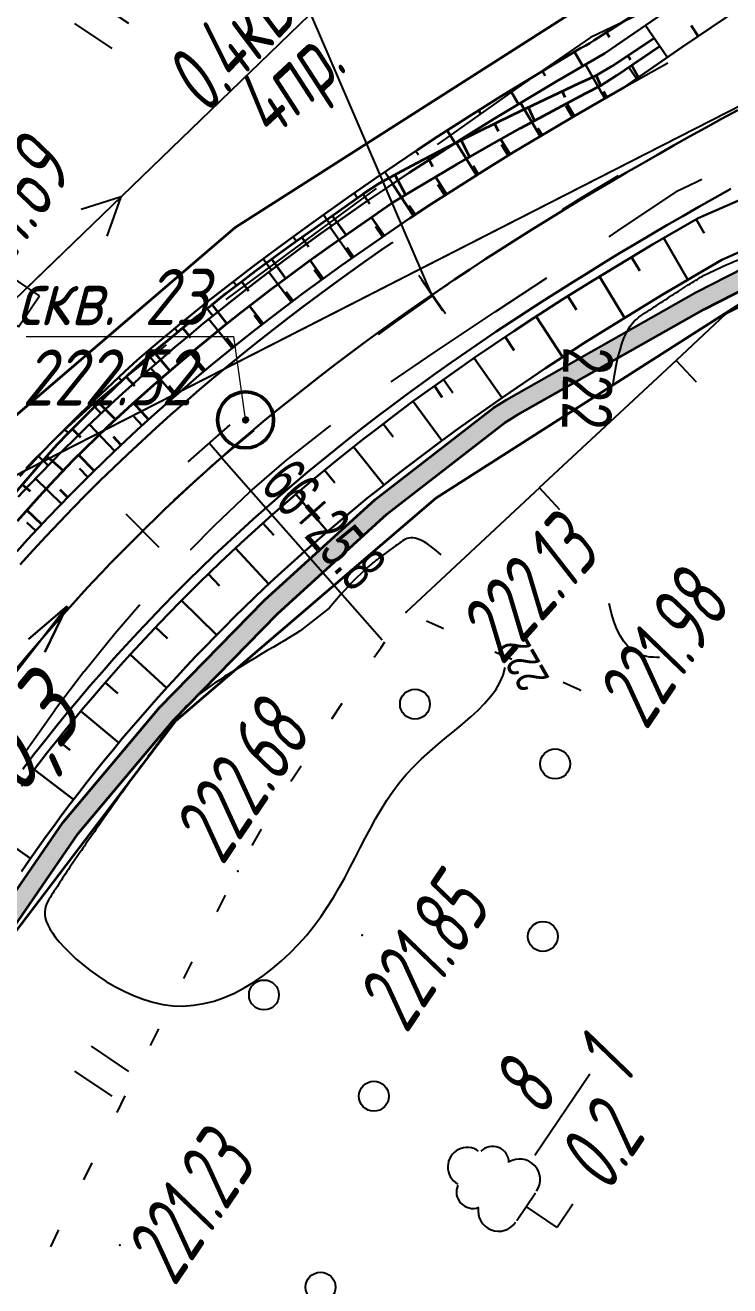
# Model space of a CAD drawing. Header units: millimetres. Extents: x -1799 to 6962, y -1020 to 4121.
# Drawn here: x 3713.7 to 3751.4, y 3040.5 to 3107.9 of the extents above; entities that cross this region are included whole.
import ezdxf
from ezdxf import colors
from ezdxf.entities.mleader import LeaderData, LeaderLine
from ezdxf.math import Vec2, Vec3

# ---------------------------------------------------------------- set-up
doc = ezdxf.new("R2010")
doc.units = ezdxf.units.MM
doc.linetypes.add('CONTI', pattern=[0])
doc.linetypes.add('STROT', pattern=[1.7, 0.5, -1.2])
for name, color, linetype, lineweight in [('10', 1, 'Continuous', 35), ('геология', 7, 'Continuous', 20), ('КОПИЯ_ОСЬ_13_ОТКОСЫ', 7, 'Continuous', 30), ('КОПИЯ_ОСЬ_ГРАНИЦЫ_ПОЛОС', 7, 'Continuous', 30), ('ОСЬ_ВЕРХ_ПОКРЫТИЯ_ГРАНИЦЫ_ПОЛОС', 7, 'Continuous', 30), ('ОСЬ_ВЕРХ_ПОКРЫТИЯ_ОСЬ', 1, 'Continuous', 30), ('Ось_примыкания', 1, 'Continuous', 35), ('Отметки', 5, 'Continuous', 30), ('Тротуар', 40, 'Continuous', 35), ('Уклоны ПЧ', 5, 'Continuous', 30)]:
    doc.layers.add(name, color=color, linetype=linetype, lineweight=lineweight)
for name, color, linetype in [('GOR_BDEFAULT', 212, 'CONTI'), ('NAD_MDEFAULT', 7, 'CONTI'), ('PI_OTDEFAULT', 172, 'CONTI'), ('PI_TTDEFAULT', 5, 'CONTI'), ('SIT_LDEFAULT', 7, 'CONTI'), ('USLZNDEFAULT', 7, 'CONTI'), ('ZAPSKDEFAULT', 7, 'CONTI'), ('КОПИЯ_ОСЬ_ТАНГЕНСЫ', 1, 'Continuous'), ('ОСЬ_ВЕРХ_ПОКРЫТИЯ_ОТКОСЫ', 7, 'Continuous'), ('ОСЬ_ВЕРХ_ПОКРЫТИЯ_ПИКЕТЫ', 1, 'Continuous'), ('ОСЬ_ВЕРХ_ПОКРЫТИЯ_РАЗБИВКА_КРИВ', 1, 'Continuous'), ('ОСЬ_ВЕРХ_ПОКРЫТИЯ_ТАНГЕНСЫ', 1, 'Continuous'), ('разметка', 7, 'Continuous')]:
    doc.layers.add(name, color=color, linetype=linetype)
doc.styles.add('eskd', font='spds.shx', dxfattribs={"width": 1.2, "oblique": 15})
doc.styles.add('SHRFT', font='TXT', dxfattribs={"width": 3.5})
doc.styles.get("Standard").update_dxf_attribs({"font": 'arial.ttf'})
doc.styles.add('ГОСТ', font='', dxfattribs={"oblique": 15, "height": 4})
doc.styles.get('ГОСТ').set_extended_font_data('GOST type A')

# ---------------------------------------------------------------- blocks, each defined once
blk = doc.blocks.new('BL_2002')
at = {"color": 0}
blk.add_circle((0, 0), 0.8, dxfattribs=at)
blk = doc.blocks.new('BL_2011')
at = {"color": 0}
for p, q in [((0, 0), (0, 2.4)), ((1.6, 0), (1.6, 2.4))]:
    blk.add_line(p, q, dxfattribs=at)
blk = doc.blocks.new('BL_27')
at = {"color": 0}
for p, q in [((1, 1), (-1, 1)), ((-1, 1), (-1, -1)), ((1, -1), (1, 1)), ((-1, -1), (1, -1))]:
    blk.add_line(p, q, dxfattribs=at)
blk.add_circle((0, 0), 0.1, dxfattribs=at)
blk = doc.blocks.new('BL_104')
at = {"color": 0}
for p, q in [((-0.9, 2), (0.9, 2)), ((0, 0), (0, 2)), ((1.5, 0), (0, 0))]:
    blk.add_line(p, q, dxfattribs=at)
for centre, radius, start, end in [((0, 5.8), 1.04, 358, 185), ((-0.94, 4.8), 0.88, 100, 235), ((0.94, 4.8), 0.88, 305, 80), ((-1, 3.1), 1.1, 115, 270), ((1, 3.1), 1.1, 270, 65)]:
    blk.add_arc(centre, radius, start, end, dxfattribs=at)
blk = doc.blocks.new('*U52')
at = {"layer": 'КОПИЯ_ОСЬ_13_ОТКОСЫ'}
for points in [[(455.363, 857.058), (455.956, 857.697), (456.554, 858.33), (457.157, 858.959), (457.781, 859.588), (458.409, 860.211), (459.043, 860.829), (459.682, 861.442), (460.326, 862.049), (460.975, 862.651), (461.629, 863.248), (462.382, 863.898), (463.141, 864.541), (463.906, 865.177), (464.677, 865.806), (465.449, 866.426), (466.226, 867.039), (467.008, 867.646), (467.795, 868.246), (468.847, 869.033), (469.907, 869.809), (470.974, 870.575), (472.9, 871.948), (474.406, 872.998), (475.508, 873.749), (476.616, 874.492), (477.73, 875.225), (479.404, 876.303), (481.09, 877.363), (484.476, 879.421), (485.326, 879.924), (485.399, 879.962), (485.616, 880.08), (485.829, 880.204), (486.039, 880.333), (489.405, 882.513)], [(455.262, 855.954), (455.857, 856.582), (456.456, 857.206), (457.061, 857.825), (457.671, 858.439), (458.296, 859.057), (458.927, 859.669), (459.562, 860.276), (460.203, 860.877), (460.849, 861.473), (461.499, 862.064), (462.154, 862.65), (462.899, 863.299), (463.649, 863.942), (464.405, 864.578), (465.166, 865.208), (465.93, 865.828), (466.699, 866.441), (467.473, 867.048), (468.251, 867.649), (469.293, 868.438), (470.342, 869.215), (471.399, 869.982), (473.967, 871.783), (475.079, 872.537), (476.197, 873.281), (477.322, 874.016), (478.995, 875.083), (480.679, 876.132), (484.065, 878.167), (486.62, 879.645), (489.785, 881.821)], [(486.715, 880.771), (486.875, 880.523)], [(485.006, 879.734), (485.457, 878.972)], [(483.293, 878.701), (483.439, 878.46)], [(481.584, 877.663), (482.023, 876.94)], [(479.885, 876.608), (480.027, 876.382)], [(478.2, 875.53), (478.636, 874.857)], [(476.527, 874.433), (476.668, 874.221)], [(474.869, 873.315), (475.3, 872.685)], [(473.226, 872.175), (473.366, 871.974)], [(471.595, 871.017), (472.022, 870.419)], [(469.968, 869.854), (470.114, 869.652)], [(468.357, 868.669), (468.805, 868.07)], [(466.765, 867.458), (466.922, 867.255)], [(465.193, 866.222), (465.674, 865.621)], [(463.642, 864.959), (463.811, 864.755)], [(462.114, 863.668), (462.631, 863.067)], [(460.627, 862.33), (460.8, 862.144)], [(459.174, 860.955), (459.702, 860.407)], [(457.747, 859.554), (457.915, 859.387)], [(456.353, 858.119), (456.869, 857.63)]]:
    blk.add_lwpolyline(points, dxfattribs=at)
blk = doc.blocks.new('_None')
blk = doc.blocks.new('Крест')
at = {"layer": 'Отметки'}
for points in [[(0, 1), (0, -1)], [(-1, 0), (1, 0)]]:
    blk.add_lwpolyline(points, dxfattribs=at)
blk = doc.blocks.new('Стрелка')
at = {"layer": 'Уклоны ПЧ', "ltscale": 2}
for points in [[(-0.023, -0.048), (-0.023, 17.972)], [(-0.023, -0.048), (-0.578, 2.622)], [(-0.023, -0.048), (0.532, 2.622)]]:
    blk.add_lwpolyline(points, dxfattribs=at)

msp = doc.modelspace()

# ---------------------------------------------------------------- hatches: boundary and pattern name
at = {"layer": 'Тротуар', "lineweight": 30, "ltscale": 7}
msp.add_hatch(color=256, dxfattribs=at).paths.add_polyline_path([(4355.026, 2987.245), (4352.622, 2989.782), (4345.427, 2993.281), (4338.394, 2996.926), (4334.905, 2998.92), (4331.584, 3001.033), (4325.137, 3005.952), (4319.491, 3011.624), (4314.469, 3017.834), (4309.932, 3024.285), (4307.646, 3027.716), (4301.367, 3037.941), (4295.156, 3048.209), (4289.986, 3056.769), (4280.835, 3072.269), (4272.55, 3085.951), (4265.234, 3097.893), (4261.114, 3101.507), (4255.468, 3107.674), (4252.851, 3111.934), (4250.972, 3116.597), (4250.585, 3117.56), (4249.719, 3119.765), (4248.666, 3123.345), (4248.323, 3124.321), (4247.98, 3125.297), (4241.939, 3135.217), (4234.518, 3147.093), (4225.78, 3160.49), (4219.022, 3170.408), (4211.937, 3180.091), (4203.112, 3191.194), (4194.18, 3201.563), (4183.21, 3213.325), (4172.573, 3223.78), (4162.939, 3232.607), (4150.941, 3243.284), (4138.679, 3253.563), (4117.058, 3271.355), (4101.903, 3284.023), (4086.977, 3297.339), (4083.578, 3299.881), (4077.037, 3304.486), (4070.152, 3308.55), (4062.976, 3311.79), (4055.187, 3313.858), (4047.095, 3314.906), (4039.194, 3314.51), (4031.355, 3312.695), (4024.186, 3309.608), (4017.316, 3305.344), (4008.1, 3297.932), (3998.942, 3289.839), (3996.071, 3287.056), (3984.757, 3275.743), (3983.052, 3274.038), (3982.329, 3273.347), (3976.255, 3267.275), (3965.028, 3255.875), (3952.386, 3243.061), (3945.337, 3235.968), (3938.229, 3228.933), (3931.095, 3221.926), (3922.526, 3213.525), (3913.887, 3205.055), (3900.709, 3192.936), (3893.252, 3186.273), (3888.799, 3182.354), (3880.991, 3175.997), (3874.788, 3170.946), (3865.391, 3163.481), (3855.795, 3156.275), (3849.369, 3151.511), (3844.564, 3148.067), (3839.698, 3144.637), (3832.981, 3140.049), (3830.301, 3138.269), (3823.273, 3133.561), (3822.443, 3133.006), (3809.622, 3124.407), (3792.023, 3114.358), (3786.086, 3111.259), (3780.023, 3108.407), (3761.667, 3099.663), (3749.56, 3093.587), (3739.444, 3087.864), (3738.739, 3087.426), (3732.468, 3082.562), (3726.512, 3077.16), (3720.889, 3071.42), (3715.659, 3065.179), (3710.962, 3058.323), (3707.32, 3051.736), (3703.938, 3044.269), (3700.864, 3036.478), (3698.458, 3028.966), (3695.598, 3017.765), (3693.191, 3006.011), (3691.1, 2983.08), (3692.241, 2982.689), (3694.173, 3005.821), (3696.572, 3017.54), (3699.543, 3029.107), (3701.99, 3036.656), (3704.929, 3044.035), (3708.201, 3051.263), (3712.009, 3058.115), (3716.543, 3064.688), (3721.631, 3070.747), (3727.193, 3076.428), (3733.066, 3081.759), (3739.311, 3086.604), (3740.034, 3087.053), (3750.032, 3092.705), (3762.015, 3098.833), (3780.451, 3107.484), (3786.563, 3110.334), (3792.489, 3113.472), (3810.085, 3123.523), (3830.857, 3137.439), (3833.537, 3139.218), (3840.159, 3143.739), (3845.068, 3147.214), (3849.925, 3150.749), (3856.392, 3155.473), (3865.972, 3162.73), (3875.413, 3170.165), (3881.622, 3175.221), (3889.445, 3181.591), (3893.916, 3185.525), (3901.381, 3192.195), (3914.576, 3204.33), (3923.226, 3212.811), (3931.795, 3221.212), (3938.931, 3228.221), (3946.043, 3235.26), (3953.097, 3242.357), (3965.74, 3255.172), (3976.964, 3266.57), (3985.463, 3275.036), (3996.773, 3286.343), (3999.622, 3289.105), (4008.744, 3297.168), (4017.895, 3304.526), (4024.65, 3308.719), (4031.668, 3311.741), (4039.333, 3313.516), (4047.055, 3313.903), (4054.994, 3312.874), (4062.639, 3310.845), (4069.691, 3307.661), (4076.5, 3303.642), (4082.99, 3299.072), (4086.343, 3296.564), (4101.249, 3283.266), (4116.42, 3270.585), (4138.04, 3252.793), (4150.286, 3242.528), (4162.272, 3231.863), (4171.847, 3223.057), (4182.46, 3212.663), (4193.35, 3200.994), (4202.341, 3190.556), (4211.142, 3179.485), (4218.205, 3169.831), (4224.947, 3159.937), (4233.677, 3146.552), (4241.089, 3134.69), (4246.972, 3125.147), (4248.831, 3119.35), (4251.955, 3111.482), (4254.666, 3107.069), (4260.416, 3100.789), (4264.381, 3097.354), (4271.694, 3085.435), (4279.977, 3071.756), (4289.128, 3056.256), (4294.307, 3047.694), (4300.531, 3037.432), (4306.803, 3027.178), (4309.038, 3023.822), (4313.665, 3017.24), (4318.747, 3010.955), (4324.471, 3005.203), (4330.909, 3000.28), (4334.388, 2998.064), (4337.915, 2996.047), (4344.978, 2992.388), (4352.021, 2988.962), (4354.437, 2986.412), (4356.729, 2985.394), (4357.135, 2986.308)])

# ---------------------------------------------------------------- linework, layer by layer
at = {"layer": '10'}
for p, q in [((3751.806, 3114.223), (3724.936, 3097.063)), ((3735.656, 3082.603), (3760.276, 3098.333)), ((3735.656, 3082.603), (3760.276, 3098.333)), ((3724.936, 3097.063), (3708.646, 3083.113)), ((3721.786, 3070.723), (3735.656, 3082.603)), ((3721.786, 3070.723), (3735.656, 3082.603)), ((3711.806, 3057.613), (3721.786, 3070.723)), ((3711.806, 3057.613), (3721.786, 3070.723))]:
    msp.add_line(p, q, dxfattribs=at)
msp.add_lwpolyline([(3751.806, 3114.223), (3724.936, 3097.063), (3708.646, 3083.113), (3696.476, 3067.103), (3689.536, 3053.053), (3682.646, 3028.403), (3677.526, 3002.273), (3673.516, 2965.033), (3670.386, 2948.323), (3653.766, 2907.463), (3639.006, 2882.743), (3625.716, 2865.653), (3592.506, 2834.923), (3493.496, 2731.233), (3483.276, 2723.163), (3391.296, 2664.393), (3376.696, 2652.193), (3361.056, 2633.243), (3356.616, 2613.263), (3360.796, 2590.303)], dxfattribs=at)
at = {"layer": 'GOR_BDEFAULT', "color": 212, "elevation": 222, "flags": 128}
for points in [[(3745.122, 3088.589), (3745.212, 3089.169), (3745.312, 3089.679), (3745.402, 3090.129), (3745.512, 3090.519), (3745.612, 3090.859), (3745.722, 3091.159), (3745.832, 3091.409), (3745.942, 3091.619), (3746.052, 3091.799), (3746.172, 3091.949), (3746.282, 3092.079), (3746.402, 3092.179), (3746.522, 3092.279), (3746.642, 3092.359), (3746.752, 3092.439), (3746.872, 3092.519), (3746.992, 3092.599), (3747.112, 3092.669), (3747.222, 3092.749), (3747.342, 3092.829), (3747.462, 3092.909), (3747.572, 3092.979), (3747.692, 3093.059), (3747.812, 3093.129), (3747.922, 3093.209), (3748.042, 3093.279), (3748.152, 3093.359), (3748.272, 3093.429), (3748.382, 3093.499), (3748.492, 3093.579), (3748.612, 3093.649), (3748.722, 3093.719), (3748.832, 3093.789), (3748.942, 3093.859), (3749.052, 3093.929), (3749.162, 3093.999), (3749.262, 3094.059), (3749.362, 3094.129), (3749.462, 3094.189), (3749.562, 3094.249), (3749.652, 3094.299), (3749.742, 3094.359), (3749.822, 3094.409), (3749.902, 3094.459), (3749.982, 3094.499), (3750.882, 3094.939), (3750.952, 3094.969), (3751.032, 3094.999), (3751.112, 3095.039), (3751.192, 3095.069), (3751.272, 3095.109), (3751.362, 3095.149), (3751.452, 3095.179), (3751.552, 3095.229), (3751.642, 3095.269), (3751.742, 3095.309), (3751.852, 3095.349), (3751.952, 3095.399), (3752.062, 3095.449), (3752.172, 3095.489), (3752.292, 3095.539), (3752.402, 3095.589), (3752.522, 3095.639), (3752.642, 3095.689), (3752.762, 3095.739), (3752.882, 3095.789), (3753.012, 3095.849), (3753.132, 3095.899), (3753.262, 3095.959), (3753.392, 3096.009), (3753.522, 3096.069), (3753.652, 3096.119), (3753.782, 3096.179), (3753.912, 3096.229), (3754.052, 3096.289), (3754.182, 3096.349), (3754.322, 3096.409), (3754.462, 3096.469), (3754.602, 3096.529), (3754.762, 3096.599), (3754.932, 3096.669), (3755.132, 3096.759), (3755.342, 3096.849), (3755.582, 3096.959), (3755.852, 3097.079), (3756.162, 3097.219), (3756.492, 3097.369), (3756.872, 3097.549), (3757.302, 3097.739), (3757.772, 3097.959), (3758.292, 3098.199), (3758.872, 3098.469), (3759.492, 3098.759), (3760.152, 3099.069), (3760.852, 3099.389), (3761.572, 3099.729), (3762.312, 3100.069), (3763.062, 3100.419), (3763.812, 3100.769), (3764.562, 3101.119), (3765.292, 3101.469), (3766.012, 3101.799), (3766.702, 3102.129), (3767.362, 3102.429), (3767.982, 3102.719), (3768.552, 3102.979), (3769.062, 3103.219), (3769.532, 3103.439), (3769.942, 3103.629), (3770.312, 3103.799), (3770.642, 3103.949), (3770.932, 3104.089), (3771.192, 3104.199), (3771.422, 3104.309), (3771.622, 3104.399), (3771.802, 3104.479), (3771.962, 3104.549), (3772.102, 3104.609), (3772.232, 3104.669), (3772.352, 3104.719), (3772.472, 3104.769), (3772.592, 3104.819), (3772.702, 3104.869), (3772.812, 3104.919), (3772.922, 3104.969), (3773.032, 3105.019), (3773.142, 3105.059), (3773.252, 3105.109), (3773.362, 3105.159), (3773.462, 3105.199), (3773.562, 3105.249), (3773.672, 3105.289), (3773.772, 3105.329), (3773.872, 3105.379), (3773.962, 3105.419), (3774.062, 3105.459), (3774.152, 3105.499), (3774.252, 3105.539), (3774.352, 3105.579), (3774.462, 3105.619), (3774.582, 3105.649), (3774.722, 3105.689), (3774.882, 3105.719), (3775.062, 3105.749), (3775.262, 3105.779), (3775.502, 3105.809), (3775.762, 3105.829), (3776.072, 3105.859), (3776.412, 3105.879), (3776.792, 3105.899), (3777.222, 3105.909), (3777.702, 3105.919), (3778.232, 3105.929), (3778.792, 3105.939), (3779.382, 3105.949), (3779.992, 3105.959), (3780.622, 3105.959), (3781.262, 3105.969), (3781.912, 3105.979), (3782.562, 3105.989), (3783.192, 3105.999), (3783.812, 3106.009), (3784.412, 3106.029), (3784.982, 3106.049), (3785.522, 3106.079), (3786.012, 3106.109), (3786.462, 3106.149), (3786.872, 3106.189), (3787.242, 3106.239), (3787.562, 3106.289), (3787.862, 3106.349), (3788.122, 3106.409), (3788.352, 3106.479), (3788.562, 3106.549), (3788.752, 3106.619), (3788.922, 3106.699), (3789.082, 3106.769), (3789.232, 3106.849), (3789.372, 3106.939), (3789.502, 3107.019), (3789.632, 3107.109), (3789.772, 3107.199), (3789.902, 3107.289), (3790.042, 3107.379), (3790.182, 3107.469), (3790.322, 3107.559), (3790.472, 3107.659), (3790.612, 3107.749), (3790.762, 3107.849), (3790.912, 3107.949), (3791.062, 3108.039), (3791.212, 3108.139), (3791.372, 3108.249), (3791.522, 3108.349), (3791.682, 3108.449), (3791.842, 3108.559), (3792.002, 3108.659), (3792.172, 3108.769), (3792.342, 3108.869), (3792.532, 3108.979), (3792.732, 3109.079), (3792.942, 3109.179), (3793.182, 3109.279), (3793.442, 3109.379), (3793.722, 3109.469), (3794.042, 3109.559), (3794.382, 3109.639), (3794.772, 3109.719), (3795.192, 3109.789), (3795.662, 3109.859), (3796.172, 3109.919), (3796.722, 3109.969), (3797.322, 3110.019), (3797.952, 3110.059), (3798.612, 3110.089), (3799.292, 3110.119), (3799.982, 3110.149), (3800.682, 3110.169), (3801.382, 3110.189), (3802.072, 3110.199), (3802.742, 3110.219), (3803.392, 3110.229), (3804.012, 3110.239), (3804.602, 3110.259), (3805.142, 3110.269), (3805.632, 3110.289), (3808.292, 3110.659), (3808.772, 3111.099), (3809.162, 3111.449), (3809.532, 3113.909), (3809.572, 3114.399), (3809.622, 3114.949), (3809.672, 3115.539), (3809.732, 3116.169), (3809.782, 3116.829), (3809.832, 3117.509), (3809.892, 3118.209), (3809.942, 3118.919), (3809.992, 3119.629), (3810.032, 3120.339), (3810.072, 3121.029), (3810.102, 3121.699), (3810.132, 3122.339), (3810.152, 3122.939), (3810.162, 3123.499), (3810.162, 3124.009), (3810.162, 3124.479), (3810.142, 3124.889), (3810.122, 3125.269), (3810.092, 3125.599), (3810.062, 3125.899), (3810.012, 3126.159), (3809.962, 3126.379), (3809.912, 3126.579), (3809.842, 3126.739), (3809.782, 3126.889), (3809.712, 3126.999), (3809.632, 3127.099), (3809.552, 3127.179), (3809.472, 3127.239), (3809.382, 3127.289), (3809.292, 3127.329), (3809.202, 3127.359), (3809.112, 3127.379), (3809.022, 3127.379), (3808.932, 3127.379), (3808.842, 3127.379), (3808.752, 3127.369), (3808.662, 3127.349), (3808.582, 3127.329), (3808.502, 3127.299), (3808.422, 3127.279), (3808.352, 3127.259), (3808.292, 3127.229), (3808.232, 3127.209)], [(3735.952, 3079.579), (3735.682, 3079.799), (3735.452, 3079.989), (3735.232, 3080.139), (3735.042, 3080.269), (3734.862, 3080.359), (3734.712, 3080.419), (3734.562, 3080.469), (3734.442, 3080.489), (3734.322, 3080.489), (3734.222, 3080.469), (3734.132, 3080.449), (3734.042, 3080.409), (3733.962, 3080.369), (3733.882, 3080.319), (3733.812, 3080.259), (3733.732, 3080.209), (3733.662, 3080.159), (3733.592, 3080.109), (3733.512, 3080.049), (3733.442, 3079.999), (3733.372, 3079.949), (3733.302, 3079.899), (3733.232, 3079.849), (3733.162, 3079.799), (3733.092, 3079.749), (3733.032, 3079.699), (3732.962, 3079.649), (3732.892, 3079.599), (3732.832, 3079.549), (3732.772, 3079.499), (3732.702, 3079.449), (3732.642, 3079.409), (3732.582, 3079.359), (3732.522, 3079.309), (3732.462, 3079.269), (3732.402, 3079.219), (3732.342, 3079.169), (3732.282, 3079.129), (3732.232, 3079.079), (3732.172, 3079.039), (3732.122, 3078.989), (3732.062, 3078.949), (3732.012, 3078.899), (3731.962, 3078.859), (3731.912, 3078.809), (3731.202, 3078.139), (3730.562, 3077.439), (3729.962, 3076.729), (3728.412, 3075.509), (3728.162, 3075.359), (3727.892, 3075.199), (3727.602, 3075.019), (3727.302, 3074.839), (3726.982, 3074.649), (3726.652, 3074.459), (3726.322, 3074.259), (3725.982, 3074.059), (3725.652, 3073.849), (3725.312, 3073.649), (3724.992, 3073.449), (3724.672, 3073.259), (3724.372, 3073.069), (3724.092, 3072.879), (3723.822, 3072.709), (3723.582, 3072.539), (3723.362, 3072.379), (3723.162, 3072.229), (3722.982, 3072.089), (3722.822, 3071.959), (3722.682, 3071.829), (3722.542, 3071.709), (3722.432, 3071.589), (3722.322, 3071.479), (3722.222, 3071.369), (3722.132, 3071.269), (3722.042, 3071.169), (3721.972, 3071.069), (3721.892, 3070.969), (3721.822, 3070.869), (3721.742, 3070.769), (3721.672, 3070.669), (3721.592, 3070.569), (3721.522, 3070.479), (3721.452, 3070.379), (3721.382, 3070.279), (3721.302, 3070.179), (3721.232, 3070.079), (3721.162, 3069.989), (3721.082, 3069.889), (3721.012, 3069.789), (3720.942, 3069.689), (3720.872, 3069.589), (3720.802, 3069.499), (3720.722, 3069.399), (3720.652, 3069.299), (3720.582, 3069.199), (3720.512, 3069.099), (3720.442, 3069.009), (3720.362, 3068.909), (3720.292, 3068.809), (3720.222, 3068.709), (3720.152, 3068.609), (3720.082, 3068.519), (3720.012, 3068.419), (3719.932, 3068.319), (3719.862, 3068.219), (3719.792, 3068.119), (3719.722, 3068.019), (3719.652, 3067.919), (3719.572, 3067.819), (3719.502, 3067.719), (3719.432, 3067.619), (3719.362, 3067.519), (3719.282, 3067.419), (3719.212, 3067.319), (3719.142, 3067.219), (3719.062, 3067.119), (3718.992, 3067.009), (3718.922, 3066.909), (3718.842, 3066.809), (3718.772, 3066.709), (3718.702, 3066.599), (3718.622, 3066.499), (3718.552, 3066.389), (3718.472, 3066.289), (3718.402, 3066.179), (3718.322, 3066.079), (3718.252, 3065.969), (3718.172, 3065.869), (3718.092, 3065.759), (3718.022, 3065.649), (3717.942, 3065.549), (3717.872, 3065.439), (3717.792, 3065.329), (3717.712, 3065.219), (3717.642, 3065.109), (3717.562, 3064.999), (3717.482, 3064.889), (3717.412, 3064.779), (3717.332, 3064.669), (3717.252, 3064.559), (3717.182, 3064.449), (3717.102, 3064.339), (3717.022, 3064.229), (3716.942, 3064.119), (3716.872, 3064.009), (3716.792, 3063.899), (3716.712, 3063.779), (3716.632, 3063.669), (3716.562, 3063.559), (3716.482, 3063.449), (3716.402, 3063.329), (3716.322, 3063.219), (3716.252, 3063.109), (3716.172, 3062.989), (3716.092, 3062.879), (3716.022, 3062.759), (3715.942, 3062.649), (3715.872, 3062.529), (3715.792, 3062.419), (3715.712, 3062.309), (3715.642, 3062.189), (3715.562, 3062.079), (3715.492, 3061.959), (3715.412, 3061.839), (3715.342, 3061.729), (3715.262, 3061.609), (3715.192, 3061.499), (3715.112, 3061.379), (3715.042, 3061.259), (3714.972, 3061.149), (3714.902, 3061.029), (3714.852, 3060.899), (3714.802, 3060.769), (3714.772, 3060.629), (3714.752, 3060.489), (3714.762, 3060.329), (3714.782, 3060.169), (3714.832, 3059.989), (3714.912, 3059.799), (3715.022, 3059.589), (3715.162, 3059.369), (3715.332, 3059.129), (3715.552, 3058.869)], [(3747.622, 3074.089), (3747.472, 3074.089), (3747.302, 3074.099), (3747.122, 3074.109), (3746.932, 3074.149), (3746.732, 3074.199), (3746.532, 3074.279), (3746.322, 3074.389), (3746.122, 3074.539), (3745.912, 3074.719), (3745.722, 3074.949), (3745.532, 3075.229), (3745.362, 3075.569), (3745.202, 3075.969), (3745.052, 3076.439), (3744.932, 3076.969)], [(3715.552, 3058.869), (3715.802, 3058.589), (3716.092, 3058.299), (3716.422, 3057.989), (3716.782, 3057.689), (3717.172, 3057.379), (3717.592, 3057.079), (3718.032, 3056.779), (3718.502, 3056.509), (3718.992, 3056.249), (3719.492, 3056.029), (3720.012, 3055.829), (3720.532, 3055.669), (3721.072, 3055.549), (3721.622, 3055.479), (3722.162, 3055.459), (3722.712, 3055.499), (3723.262, 3055.589), (3723.812, 3055.729), (3724.352, 3055.919), (3724.892, 3056.149), (3725.422, 3056.429), (3725.932, 3056.739), (3726.442, 3057.089), (3726.932, 3057.469), (3727.412, 3057.879), (3727.872, 3058.309), (3728.322, 3058.769), (3728.742, 3059.239), (3729.142, 3059.729), (3729.512, 3060.229), (3729.862, 3060.749), (3730.192, 3061.269), (3730.502, 3061.789), (3730.792, 3062.319), (3731.072, 3062.849), (3731.352, 3063.379), (3731.622, 3063.909), (3731.892, 3064.439), (3732.162, 3064.949), (3732.442, 3065.459), (3732.742, 3065.969), (3733.042, 3066.459), (3733.372, 3066.929), (3733.712, 3067.389), (3734.082, 3067.839), (3734.482, 3068.259), (3734.902, 3068.669), (3735.342, 3069.069), (3735.792, 3069.449), (3736.242, 3069.829), (3736.682, 3070.189), (3737.112, 3070.549), (3737.532, 3070.909), (3737.922, 3071.269), (3738.272, 3071.629), (3738.592, 3071.999), (3738.872, 3072.369), (3739.092, 3072.759), (3739.262, 3073.149), (3739.362, 3073.559)]]:
    msp.add_lwpolyline(points, dxfattribs=at)
at = {"layer": 'NAD_MDEFAULT', "color": 0}
msp.add_line((3740.958, 3047.484), (3743.894, 3051.836), dxfattribs=at)
at = {"layer": 'PI_TTDEFAULT', "color": 5}
for p in [(3751.142, 3092.429, 222.227), (3734.072, 3076.519, 222.13), (3743.382, 3072.339, 221.979), (3725.072, 3062.669, 222.679), (3731.732, 3059.249, 221.848), (3718.772, 3042.679, 221.228)]:
    msp.add_point(p, dxfattribs=at)
at = {"layer": 'SIT_LDEFAULT', "color": 7}
for p, q in [((3738.632, 3117.849), (3713.082, 3093.149)), ((3748.212, 3109.279), (3745.092, 3107.779)), ((3743.932, 3107.219), (3740.052, 3104.559)), ((3745.092, 3107.779), (3743.932, 3107.219)), ((3740.052, 3104.559), (3735.902, 3101.619)), ((3735.902, 3101.619), (3735.732, 3101.499)), ((3732.482, 3099.159), (3731.692, 3098.589)), ((3749.632, 3099.509), (3748.512, 3098.969)), ((3749.882, 3099.629), (3749.632, 3099.509)), ((3713.802, 3093.849), (3718.832, 3098.709)), ((3718.832, 3098.709), (3716.702, 3098.039)), ((3718.092, 3096.599), (3718.832, 3098.709)), ((3731.692, 3098.589), (3727.672, 3095.629)), ((3745.402, 3096.889), (3748.512, 3098.969)), ((3744.922, 3096.579), (3745.402, 3096.889)), ((3727.672, 3095.629), (3724.432, 3093.219)), ((3756.832, 3095.339), (3751.142, 3092.429)), ((3738.842, 3092.559), (3741.592, 3094.379)), ((3735.632, 3090.419), (3738.842, 3092.559)), ((3751.142, 3092.429), (3748.512, 3089.969)), ((3721.062, 3090.649), (3718.942, 3088.969)), ((3721.252, 3090.799), (3721.062, 3090.649)), ((3733.282, 3088.819), (3735.622, 3090.429)), ((3748.512, 3089.969), (3741.192, 3083.159)), ((3749.602, 3088.799), (3748.512, 3089.969)), ((3718.942, 3088.969), (3717.342, 3087.619)), ((3717.342, 3087.619), (3715.782, 3086.209)), ((3727.682, 3084.639), (3729.932, 3086.399)), ((3729.932, 3086.399), (3730.042, 3086.479)), ((3715.782, 3086.209), (3714.262, 3084.749)), ((3714.262, 3084.749), (3713.742, 3084.209)), ((3725.722, 3082.939), (3727.682, 3084.639)), ((3723.822, 3081.149), (3725.722, 3082.939)), ((3741.202, 3083.149), (3734.082, 3076.509)), ((3742.292, 3081.979), (3741.202, 3083.149)), ((3722.552, 3079.849), (3723.822, 3081.149)), ((3718.502, 3075.369), (3719.842, 3076.919)), ((3735.922, 3075.689), (3735.172, 3076.029)), ((3736.082, 3075.619), (3735.922, 3075.689)), ((3716.862, 3073.339), (3718.502, 3075.369)), ((3732.732, 3074.629), (3732.942, 3074.929)), ((3732.372, 3074.109), (3732.732, 3074.629)), ((3739.722, 3073.989), (3738.822, 3074.379)), ((3715.282, 3071.269), (3716.852, 3073.339)), ((3742.862, 3072.569), (3742.472, 3072.749)), ((3743.382, 3072.339), (3742.862, 3072.569)), ((3730.102, 3070.809), (3730.662, 3071.639)), ((3713.782, 3069.129), (3715.292, 3071.269)), ((3713.722, 3069.029), (3713.782, 3069.129)), ((3727.972, 3067.549), (3728.462, 3068.299)), ((3727.922, 3067.459), (3727.972, 3067.549)), ((3725.852, 3064.039), (3726.342, 3064.909)), ((3723.972, 3060.499), (3724.422, 3061.389)), ((3722.182, 3056.929), (3722.632, 3057.829)), ((3720.402, 3053.349), (3720.852, 3054.249)), ((3718.622, 3049.769), (3719.062, 3050.669)), ((3716.852, 3046.179), (3717.292, 3047.079)), ((3715.072, 3042.589), (3715.462, 3043.389)), ((3715.462, 3043.389), (3715.512, 3043.499))]:
    msp.add_line(p, q, dxfattribs=at)
at = {"layer": 'геология', "color": 1, "linetype": 'Continuous'}
for p, q in [((3713.756, 3091.242), (3724.847, 3091.242)), ((3724.847, 3091.242), (3725.469, 3086.831))]:
    msp.add_line(p, q, dxfattribs=at)
at = {"layer": 'геология', "color": 1, "linetype": 'Continuous', "lineweight": 50}
for radius in [1.5, 0.103]:
    msp.add_circle((3725.493, 3086.785), radius, dxfattribs=at)
at = {"layer": 'КОПИЯ_ОСЬ_13_ОТКОСЫ'}
for points in [[(3713.272, 3079.777), (3713.831, 3080.387), (3714.394, 3080.992), (3714.963, 3081.592), (3715.537, 3082.188), (3716.115, 3082.78), (3716.698, 3083.367), (3717.286, 3083.949), (3717.877, 3084.526), (3718.474, 3085.099), (3719.075, 3085.667), (3719.681, 3086.231), (3720.291, 3086.789), (3720.906, 3087.343), (3721.525, 3087.891), (3722.258, 3088.526), (3722.997, 3089.155), (3723.742, 3089.776), (3724.492, 3090.391), (3725.245, 3090.998), (3726.003, 3091.599), (3726.767, 3092.193), (3727.535, 3092.78), (3728.562, 3093.552), (3729.599, 3094.314), (3730.642, 3095.065), (3733.18, 3096.829), (3734.28, 3097.569), (3735.386, 3098.3), (3736.499, 3099.02), (3738.156, 3100.069), (3739.824, 3101.099), (3743.183, 3103.099), (3745.719, 3104.554), (3748.854, 3106.722), (3751.92, 3108.785)], [(3713.329, 3082.677), (3713.923, 3083.306), (3714.523, 3083.93), (3715.128, 3084.549), (3715.738, 3085.163), (3716.363, 3085.78), (3716.994, 3086.392), (3717.629, 3086.999), (3718.27, 3087.601), (3718.915, 3088.197), (3719.566, 3088.788), (3720.221, 3089.374), (3720.966, 3090.023), (3721.716, 3090.666), (3722.472, 3091.302), (3723.233, 3091.931), (3723.997, 3092.551), (3724.766, 3093.165), (3725.54, 3093.772), (3726.318, 3094.373), (3727.359, 3095.161), (3728.409, 3095.939), (3729.466, 3096.706), (3732.034, 3098.506), (3733.145, 3099.26), (3734.264, 3100.005), (3735.389, 3100.739), (3737.061, 3101.807), (3738.746, 3102.856), (3742.132, 3104.891), (3744.686, 3106.369), (3747.852, 3108.545)], [(3748.044, 3106.162), (3746.866, 3107.867)], [(3749.697, 3107.289), (3749.311, 3107.862)], [(3744.702, 3103.971), (3743.665, 3105.778)], [(3746.399, 3105.025), (3746.004, 3105.596)], [(3741.25, 3101.949), (3740.192, 3103.725)], [(3742.969, 3102.972), (3742.616, 3103.564)], [(3737.834, 3099.868), (3736.743, 3101.606)], [(3739.534, 3100.922), (3739.177, 3101.505)], [(3734.474, 3097.698), (3733.347, 3099.396)], [(3736.147, 3098.794), (3735.779, 3099.364)], [(3713.514, 3067.213), (3713.974, 3067.821), (3714.437, 3068.425), (3714.907, 3069.026), (3715.38, 3069.623), (3715.858, 3070.216), (3716.341, 3070.805), (3716.829, 3071.39), (3717.322, 3071.972), (3717.818, 3072.55), (3718.32, 3073.123), (3718.826, 3073.693), (3719.337, 3074.258), (3719.852, 3074.82), (3720.371, 3075.377), (3720.895, 3075.931), (3721.423, 3076.48), (3721.956, 3077.025), (3722.493, 3077.565), (3723.034, 3078.102), (3723.58, 3078.634), (3724.129, 3079.161), (3724.683, 3079.685), (3725.241, 3080.203), (3725.803, 3080.718), (3726.37, 3081.228), (3726.939, 3081.733), (3727.614, 3082.324), (3728.293, 3082.909), (3728.978, 3083.488), (3729.668, 3084.061), (3730.365, 3084.629), (3731.067, 3085.192), (3731.773, 3085.749), (3732.484, 3086.3), (3733.442, 3087.028), (3734.407, 3087.747), (3735.38, 3088.455), (3737.758, 3090.131), (3738.795, 3090.837), (3739.839, 3091.535), (3740.888, 3092.223), (3742.46, 3093.232), (3744.044, 3094.222), (3747.252, 3096.16), (3749.689, 3097.577), (3753.071, 3099.053)], [(3731.175, 3095.436), (3730.021, 3097.095)], [(3732.817, 3096.578), (3732.433, 3097.131)], [(3749.578, 3097.512), (3750.009, 3096.77)], [(3713.511, 3062.655), (3713.934, 3063.266), (3714.362, 3063.873), (3714.794, 3064.477), (3715.232, 3065.078), (3715.674, 3065.675), (3716.122, 3066.268), (3716.573, 3066.858), (3717.03, 3067.444), (3717.491, 3068.027), (3717.957, 3068.605), (3718.427, 3069.18), (3718.902, 3069.752), (3719.382, 3070.319), (3719.866, 3070.883), (3720.35, 3071.438), (3720.838, 3071.989), (3721.331, 3072.536), (3721.828, 3073.079), (3722.329, 3073.618), (3722.834, 3074.154), (3723.344, 3074.685), (3723.858, 3075.212), (3724.376, 3075.735), (3724.898, 3076.254), (3725.425, 3076.769), (3725.955, 3077.28), (3726.49, 3077.786), (3727.028, 3078.288), (3727.57, 3078.786), (3728.116, 3079.28), (3728.666, 3079.77), (3729.322, 3080.346), (3729.983, 3080.917), (3730.648, 3081.482), (3731.319, 3082.041), (3731.999, 3082.597), (3732.683, 3083.147), (3733.371, 3083.692), (3734.064, 3084.231), (3735, 3084.945), (3735.943, 3085.65), (3736.893, 3086.345), (3739.221, 3087.991), (3741.525, 3089.548), (3742.549, 3090.219), (3743.578, 3090.882), (3744.612, 3091.537), (3747.759, 3093.466), (3750.959, 3095.345), (3754.295, 3096.828)], [(3747.849, 3096.507), (3749.144, 3094.279)], [(3746.131, 3095.483), (3746.576, 3094.745)], [(3727.938, 3093.086), (3726.732, 3094.689)], [(3729.546, 3094.276), (3729.152, 3094.816)], [(3744.419, 3094.449), (3745.754, 3092.237)], [(3742.719, 3093.395), (3743.179, 3092.667)], [(3726.351, 3091.87), (3725.943, 3092.393)], [(3724.783, 3090.627), (3723.533, 3092.176)], [(3741.034, 3092.318), (3742.44, 3090.149)], [(3739.363, 3091.218), (3739.843, 3090.5)], [(3723.238, 3089.357), (3722.815, 3089.862)], [(3737.708, 3090.095), (3739.201, 3087.977)], [(3721.717, 3088.059), (3720.421, 3089.549)], [(3736.073, 3088.944), (3736.572, 3088.235)], [(3734.448, 3087.777), (3735.989, 3085.684)], [(3718.496, 3085.12), (3717.145, 3086.538)], [(3719.957, 3086.485), (3719.517, 3086.966)], [(3732.848, 3086.578), (3733.374, 3085.887)], [(3731.268, 3085.351), (3732.885, 3083.308)], [(3715.652, 3082.307), (3714.262, 3083.659)], [(3717.06, 3083.727), (3716.605, 3084.187)], [(3729.711, 3084.096), (3730.264, 3083.423)], [(3728.178, 3082.811), (3729.876, 3080.826)], [(3714.271, 3080.86), (3713.805, 3081.297)], [(3726.422, 3081.275), (3727.004, 3080.624)], [(3724.944, 3079.928), (3726.728, 3078.01)], [(3723.494, 3078.551), (3724.104, 3077.922)], [(3722.073, 3077.143), (3723.941, 3075.296)], [(3720.682, 3075.707), (3721.319, 3075.102)], [(3719.321, 3074.241), (3721.27, 3072.469)], [(3717.991, 3072.748), (3718.654, 3072.169)], [(3716.692, 3071.227), (3718.719, 3069.532)], [(3715.425, 3069.679), (3716.115, 3069.127)], [(3714.191, 3068.105), (3716.292, 3066.492)], [(3711.823, 3064.882), (3713.996, 3063.354)]]:
    msp.add_lwpolyline(points, dxfattribs=at)
at = {"layer": 'КОПИЯ_ОСЬ_ГРАНИЦЫ_ПОЛОС'}
msp.add_lwpolyline([(3713.436, 3079.066), (3714.129, 3079.827), (3714.83, 3080.58), (3715.538, 3081.327), (3716.254, 3082.067), (3716.977, 3082.799), (3717.708, 3083.524), (3718.445, 3084.242), (3719.19, 3084.953), (3719.942, 3085.656), (3720.7, 3086.351), (3721.466, 3087.039), (3722.238, 3087.72), (3723.016, 3088.392), (3723.801, 3089.056), (3724.591, 3089.713), (3725.387, 3090.361), (3726.188, 3091.002), (3726.994, 3091.635), (3727.805, 3092.261), (3728.62, 3092.88), (3729.44, 3093.491), (3730.265, 3094.096), (3731.094, 3094.693), (3731.926, 3095.284), (3732.763, 3095.868), (3733.366, 3096.283)], dxfattribs=at)
at = {"layer": 'КОПИЯ_ОСЬ_ТАНГЕНСЫ'}
msp.add_line((3698.832, 3076.501), (3862.78, 3160.132), dxfattribs=at)
at = {"layer": 'ОСЬ_ВЕРХ_ПОКРЫТИЯ_ГРАНИЦЫ_ПОЛОС', "linetype": 'Continuous'}
msp.add_lwpolyline([(3751.432, 3099.139), (3750.575, 3098.656), (3749.72, 3098.17), (3748.868, 3097.681), (3748.019, 3097.189), (3747.173, 3096.693), (3746.33, 3096.193), (3745.489, 3095.69), (3744.653, 3095.182), (3743.819, 3094.671), (3742.989, 3094.155), (3742.162, 3093.635), (3741.34, 3093.11), (3740.521, 3092.58), (3739.706, 3092.046), (3738.895, 3091.507), (3738.089, 3090.962), (3737.287, 3090.413), (3736.489, 3089.858), (3735.697, 3089.297), (3734.909, 3088.731), (3734.126, 3088.16), (3733.348, 3087.582), (3732.576, 3086.999), (3731.809, 3086.41), (3731.048, 3085.814), (3730.293, 3085.213), (3729.543, 3084.605), (3728.8, 3083.991), (3728.063, 3083.37), (3727.333, 3082.743), (3726.609, 3082.109), (3725.894, 3081.473), (3725.184, 3080.83), (3724.481, 3080.18), (3723.784, 3079.523), (3723.094, 3078.86), (3722.411, 3078.189), (3721.734, 3077.512), (3721.064, 3076.828), (3720.401, 3076.137), (3719.745, 3075.44), (3719.096, 3074.736), (3718.454, 3074.026), (3717.818, 3073.31), (3717.19, 3072.587), (3716.57, 3071.858), (3715.956, 3071.123), (3715.35, 3070.382), (3714.751, 3069.635), (3714.16, 3068.882), (3713.576, 3068.124)], dxfattribs=at)
at = {"layer": 'ОСЬ_ВЕРХ_ПОКРЫТИЯ_ОСЬ'}
msp.add_lwpolyline([(3698.658, 3049.813, -0.10957), (3724.202, 3084.786), (3724.202, 3084.786), (3724.941, 3085.43), (3725.686, 3086.067), (3726.438, 3086.697), (3727.195, 3087.32), (3727.957, 3087.936), (3728.725, 3088.545), (3729.499, 3089.148), (3730.277, 3089.744), (3731.06, 3090.333), (3731.848, 3090.917), (3732.641, 3091.494), (3733.438, 3092.065), (3734.239, 3092.63), (3735.044, 3093.189), (3735.854, 3093.742), (3736.667, 3094.29), (3737.484, 3094.832), (3738.304, 3095.369), (3739.128, 3095.901), (3739.954, 3096.427), (3740.785, 3096.949), (3741.618, 3097.466), (3742.454, 3097.978), (3743.292, 3098.486), (3744.133, 3098.989), (3744.977, 3099.489), (3745.823, 3099.984), (3746.672, 3100.475), (3747.523, 3100.962), (3748.375, 3101.446), (3749.23, 3101.926), (3750.086, 3102.404), (3750.945, 3102.878), (3751.804, 3103.349)], format="xyb", dxfattribs=at)
at = {"layer": 'ОСЬ_ВЕРХ_ПОКРЫТИЯ_ОТКОСЫ'}
msp.add_lwpolyline([(3713.272, 3079.777), (3713.831, 3080.387), (3714.394, 3080.992), (3714.963, 3081.592), (3715.537, 3082.188), (3716.115, 3082.78), (3716.698, 3083.367), (3717.286, 3083.949), (3717.877, 3084.526), (3718.474, 3085.099), (3719.075, 3085.667), (3719.681, 3086.231), (3720.291, 3086.789), (3720.906, 3087.343), (3721.525, 3087.891), (3722.258, 3088.526), (3722.997, 3089.155), (3723.742, 3089.776), (3724.492, 3090.391), (3725.245, 3090.998), (3726.003, 3091.599), (3726.767, 3092.193), (3727.535, 3092.78), (3728.562, 3093.552), (3729.599, 3094.314), (3730.642, 3095.065), (3733.18, 3096.829), (3734.28, 3097.569), (3735.386, 3098.3), (3736.499, 3099.02), (3738.156, 3100.069), (3739.824, 3101.099), (3743.183, 3103.099), (3745.719, 3104.554), (3748.073, 3105.867)], dxfattribs=at)
at = {"layer": 'ОСЬ_ВЕРХ_ПОКРЫТИЯ_ПИКЕТЫ'}
for p, q in [((3736.174, 3092.448), (3734.763, 3094.512)), ((3720.869, 3079.969), (3719.112, 3081.747))]:
    msp.add_line(p, q, dxfattribs=at)
at = {"layer": 'ОСЬ_ВЕРХ_ПОКРЫТИЯ_РАЗБИВКА_КРИВ'}
for p, q in [((3722.415, 3084.545), (3724.667, 3086.527)), ((3724.202, 3084.786), (3723.541, 3085.536)), ((3724.202, 3084.786), (3732.79, 3075.027))]:
    msp.add_line(p, q, dxfattribs=at)
at = {"layer": 'ОСЬ_ВЕРХ_ПОКРЫТИЯ_ТАНГЕНСЫ'}
msp.add_line((3698.832, 3076.501), (3862.782, 3160.129), dxfattribs=at)
at = {"layer": 'Ось_примыкания', "color": 0}
for p, q in [((3745.921, 3106.256), (3746.071, 3106.03)), ((3744.23, 3105.19), (3744.473, 3104.659)), ((3746.539, 3105.012), (3746.131, 3105.743)), ((3742.416, 3104.348), (3742.563, 3104.035)), ((3744.799, 3104.027), (3744.622, 3104.335)), ((3740.607, 3103.494), (3740.947, 3102.775)), ((3743.065, 3103.029), (3742.666, 3103.699)), ((3738.806, 3102.626), (3739.005, 3102.221)), ((3741.347, 3102.006), (3741.125, 3102.378)), ((3737.016, 3101.733), (3737.47, 3100.835)), ((3739.63, 3100.979), (3739.136, 3101.78)), ((3735.236, 3100.821), (3735.491, 3100.328)), ((3733.469, 3099.885), (3734.046, 3098.816)), ((3736.242, 3098.854), (3735.645, 3099.776)), ((3737.93, 3099.926), (3737.658, 3100.357)), ((3731.759, 3098.852), (3732.125, 3098.332)), ((3734.568, 3097.76), (3734.244, 3098.25)), ((3730.123, 3097.701), (3730.849, 3096.67)), ((3732.91, 3096.642), (3732.224, 3097.627)), ((3728.49, 3096.546), (3728.855, 3096.033)), ((3731.268, 3095.5), (3730.925, 3095.992)), ((3726.87, 3095.373), (3727.628, 3094.351)), ((3729.637, 3094.342), (3728.936, 3095.316)), ((3725.269, 3094.175), (3725.656, 3093.662)), ((3728.029, 3093.152), (3727.669, 3093.632)), ((3723.688, 3092.95), (3724.487, 3091.928)), ((3726.44, 3091.938), (3725.703, 3092.885)), ((3722.129, 3091.698), (3722.545, 3091.193)), ((3724.872, 3090.697), (3724.495, 3091.164)), ((3720.592, 3090.418), (3721.45, 3089.414)), ((3723.325, 3089.429), (3722.556, 3090.35)), ((3719.099, 3089.087), (3719.546, 3088.612)), ((3721.803, 3088.132), (3721.41, 3088.585)), ((3717.652, 3087.707), (3718.532, 3086.801)), ((3720.308, 3086.804), (3719.504, 3087.695)), ((3716.23, 3086.3), (3716.663, 3085.87)), ((3718.84, 3085.445), (3718.428, 3085.881)), ((3714.86, 3084.845), (3715.74, 3084.075)), ((3717.398, 3084.059), (3716.56, 3084.917)), ((3713.552, 3083.331), (3713.973, 3082.975)), ((3715.984, 3082.645), (3715.571, 3083.048)), ((3714.596, 3081.205), (3713.8, 3081.959))]:
    msp.add_line(p, q, dxfattribs=at)
at = {"layer": 'Ось_примыкания', "color": 0, "ltscale": 7}
msp.add_line((3735.594, 3088.608), (3735.998, 3087.984), dxfattribs=at)
at = {"layer": 'Ось_примыкания', "color": 0}
for points in [[(3713.212, 3082.929), (3713.757, 3083.573), (3714.308, 3084.213), (3714.864, 3084.849), (3715.424, 3085.48), (3716.042, 3086.111), (3716.665, 3086.737), (3717.293, 3087.358), (3717.926, 3087.974), (3718.564, 3088.584), (3719.208, 3089.189), (3719.856, 3089.789), (3720.611, 3090.434), (3721.371, 3091.073), (3722.136, 3091.704), (3722.908, 3092.329), (3723.681, 3092.944), (3724.459, 3093.552), (3725.242, 3094.154), (3726.031, 3094.75), (3727.083, 3095.531), (3728.144, 3096.3), (3729.212, 3097.059), (3731.784, 3098.87), (3732.657, 3099.447), (3733.832, 3100.081), (3735.012, 3100.705), (3736.198, 3101.319), (3737.973, 3102.217), (3739.759, 3103.094), (3743.335, 3104.781), (3744.23, 3105.19), (3745.068, 3105.69), (3747.347, 3107.202)], [(3713.302, 3081.397), (3713.884, 3082.053), (3714.471, 3082.704), (3715.064, 3083.351), (3715.662, 3083.992), (3716.265, 3084.629), (3716.889, 3085.239), (3717.517, 3085.845), (3718.15, 3086.445), (3718.788, 3087.04), (3719.431, 3087.629), (3720.079, 3088.214), (3720.732, 3088.792), (3721.474, 3089.434), (3722.221, 3090.07), (3722.974, 3090.699), (3723.733, 3091.32), (3724.493, 3091.933), (3725.26, 3092.54), (3726.031, 3093.14), (3726.806, 3093.734), (3727.844, 3094.513), (3728.889, 3095.282), (3729.943, 3096.04), (3732.502, 3097.82), (3732.578, 3097.876), (3732.809, 3098.04), (3733.044, 3098.198), (3733.282, 3098.35), (3734.49, 3099.086), (3735.624, 3099.764), (3736.764, 3100.431), (3738.475, 3101.411), (3740.197, 3102.371), (3743.654, 3104.231), (3744.521, 3104.684), (3745.324, 3105.193), (3747.597, 3106.741)]]:
    msp.add_lwpolyline(points, dxfattribs=at)
at = {"layer": 'разметка', "linetype": 'STROT', "lineweight": 30, "ltscale": 7}
msp.add_lwpolyline([(3695.018, 3040.29, -0.645807), (3695.018, 3040.29, -0.134905), (3724.2, 3084.785, -0.058851), (3755.875, 3105.534), (3755.875, 3105.534), (3755.875, 3105.534)], format="xyb", dxfattribs=at)
at = {"layer": 'Тротуар', "lineweight": 30, "ltscale": 7}
msp.add_lwpolyline([(3739.444, 3087.864), (3749.56, 3093.587), (3761.572, 3099.729), (3780.007, 3108.4), (3792.023, 3114.358), (3809.558, 3124.374), (3830.301, 3138.269)], dxfattribs=at)
at = {"layer": 'Тротуар', "linetype": 'Continuous'}
for points in [[(3692.241, 2982.689), (3694.173, 3005.821), (3696.572, 3017.54), (3699.543, 3029.107), (3701.99, 3036.656), (3704.929, 3044.035), (3708.201, 3051.263), (3712.009, 3058.115), (3716.543, 3064.688), (3721.631, 3070.747), (3727.193, 3076.428), (3733.066, 3081.759), (3739.311, 3086.604), (3740.034, 3087.053), (3750.032, 3092.705), (3762.015, 3098.833)], [(3691.1, 2983.08), (3693.191, 3006.011), (3695.598, 3017.765), (3698.582, 3029.386), (3701.049, 3036.995), (3704.008, 3044.426), (3707.307, 3051.713), (3711.159, 3058.643), (3715.747, 3065.294), (3720.89, 3071.419), (3726.5, 3077.149), (3732.423, 3082.526), (3738.739, 3087.426), (3739.447, 3087.866)]]:
    msp.add_lwpolyline(points, dxfattribs=at)

# ---------------------------------------------------------------- block references
at = {"layer": 'USLZNDEFAULT', "color": 7, "rotation": 56}
for name, p in [('BL_27', (3713.082, 3093.149)), ('BL_104', (3742.149, 3043.621))]:
    msp.add_blockref(name, p, dxfattribs=at)
at = {"layer": 'ZAPSKDEFAULT', "color": 7, "rotation": 56}
for name, p in [('BL_2011', (3718.352, 3106.639)), ('BL_2002', (3734.549, 3071.595)), ('BL_2002', (3742.041, 3068.399)), ('BL_2002', (3741.389, 3059.18)), ('BL_2002', (3726.476, 3056.051)), ('BL_2011', (3718.352, 3050.639)), ('BL_2002', (3732.352, 3050.639)), ('BL_2002', (3729.5, 3040.436))]:
    msp.add_blockref(name, p, dxfattribs=at)
at = {"layer": 'КОПИЯ_ОСЬ_13_ОТКОСЫ'}
msp.add_blockref('*U52', (3258.067, 2226.724), dxfattribs=at)
at = {"layer": 'Отметки', "rotation": 34.13602018758009}
msp.add_blockref('Крест', (3735.452, 3093.469), dxfattribs=at)
at = {"layer": 'Уклоны ПЧ', "rotation": 142.1235074627983}
msp.add_blockref('Стрелка', (3715.908, 3076.803), dxfattribs=at)

# ---------------------------------------------------------------- texts
at = {"layer": 'GOR_BDEFAULT', "color": 212, "style": 'SHRFT', "width": 0.75}
for height, rotation, p in [(2.625, 268.95437, (3742.486, 3090.692, 222)), (1.7223, 119.91758, (3741.778, 3072.978, 222))]:
    msp.add_text('222', height=height, rotation=rotation, dxfattribs=at).set_placement(p)
at = {"layer": 'NAD_MDEFAULT', "color": 7, "style": 'eskd', "oblique": 10, "width": 0.8}
for s, rotation, p in [('0.4кВ', 47, (3723.402, 3102.989)), ('4пр.', 43, (3726.862, 3101.689)), (' 1', 56, (3744.991, 3049.897)), (' 8', 56, (3740.521, 3048.236)), (' 0.2', 56, (3744.048, 3044.211))]:
    msp.add_text(s, height=3.5, rotation=rotation, dxfattribs=at).set_placement(p)
at = {"layer": 'PI_OTDEFAULT', "color": 172, "style": 'eskd', "oblique": 10, "width": 0.8}
for s, rotation, p in [('221.69', 56, (3711.778, 3093.363)), ('222.13', 48, (3739.202, 3073.599)), ('221.98', 56, (3746.912, 3070.119)), ('222.68', 56, (3724.262, 3062.901)), ('221.85', 56, (3734.093, 3053.914)), ('221.23', 56, (3721.693, 3040.403))]:
    msp.add_text(s, height=3.5, rotation=rotation, dxfattribs=at).set_placement(p)
at = {"layer": 'геология', "color": 1, "style": 'ГОСТ', "oblique": 15}
for s, p in [('скв. 23', (3713.263, 3091.842)), ('222.52', (3713.541, 3087.549))]:
    msp.add_text(s, height=3, rotation=0.1, dxfattribs=at).set_placement(p)
at = {"layer": 'ОСЬ_ВЕРХ_ПОКРЫТИЯ_РАЗБИВКА_КРИВ', "width": 0.6}
msp.add_text('66+25.8', height=2.5, rotation=311.34924, dxfattribs=at).set_placement((3726.229, 3083.239))
at = {"layer": 'Уклоны ПЧ', "style": 'ГОСТ', "oblique": 15}
msp.add_text('60,3', height=4, rotation=50.28403, dxfattribs=at).set_placement((3711.883, 3064.717))

# ---------------------------------------------------------------- leaders
at = {"layer": 'Отметки', "ltscale": 0.2}
ml = msp.add_multileader_mtext('Standard', dxfattribs=at)
ml.set_content('222,37', color=256, style='ГОСТ')
ml.set_leader_properties()
ml.set_arrow_properties(name='NONE')
ml.build(insert=Vec2(0, 0))
ml.multileader.update_dxf_attribs({"text_left_attachment_type": 6, "text_right_attachment_type": 6, "dogleg_length": 0.36, "arrow_head_size": 2})
ctx = ml.context
ctx.base_point, ctx.arrow_head_size, ctx.landing_gap_size, ctx.plane_origin, ctx.plane_x_axis, ctx.plane_y_axis = Vec3(3702.258, 3117.631), 2, 0, Vec3(3760.503, 3070.873), Vec3(0.836942, 0.547291), Vec3(-0.547291, 0.836942)
ctx.left_attachment, ctx.right_attachment, ctx.text_align_type = 6, 6, 2
notes = []
notes.append((ctx, [(1, (1, 1, 0), (3720.035, 3129.257), (-0.836942, -0.547291), 0.36, [(0, [(3735.452, 3093.469)], 0, [])])]))
ctx.mtext.insert, ctx.mtext.text_direction, ctx.mtext.rotation, ctx.mtext.alignment, ctx.mtext.line_spacing_style, ctx.mtext.flow_direction = Vec3(3717.216, 3132.91), Vec3(0.836942, 0.547291), 0.579124, 3, 2, 5
for ctx, leaders in notes:
    for number, flags, end, landing, length, lines in leaders:
        leader = LeaderData()
        leader.index, (leader.has_last_leader_line, leader.has_dogleg_vector, leader.attachment_direction) = number, flags
        leader.last_leader_point, leader.dogleg_vector, leader.dogleg_length = Vec3(end), Vec3(landing), length
        for number, points, colour, breaks in lines:
            line = LeaderLine()
            line.index, line.vertices, line.color, line.breaks = number, Vec3.list(points), colors.encode_raw_color(colour), breaks
            leader.lines.append(line)
        ctx.leaders.append(leader)

doc.saveas('drawing.dxf')
